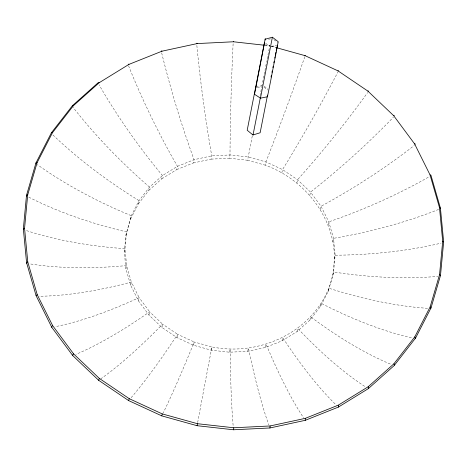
<?xml version="1.0" encoding="UTF-8"?>
<svg xmlns="http://www.w3.org/2000/svg" width="467" height="467" viewBox="0 0 467 467"><rect width="100%" height="100%" fill="white"/><g stroke="black" fill="none" stroke-linecap="round" stroke-linejoin="round"><path stroke-width="0.35" stroke-dasharray="2.33 1.75" d="M124.321 251.958L125.903 235.164L131.303 215.713L139.032 200.629L149.528 187.104L162.463 175.551L177.46 166.322L194.056 159.691L211.744 155.861L229.986 154.956L248.234 156.994L265.927 161.921L282.535 169.579L297.549 179.742L310.508 192.1L321.027 206.28L328.78 221.843L333.537 238.322L335.148 255.21L333.566 272.004L328.161 291.455L320.438 306.539L309.942 320.064L297 331.617L282.01 340.852L265.414 347.477L247.726 351.307L229.484 352.211L211.236 350.174L193.536 345.247L176.935 337.588L161.921 327.425L148.961 315.067L138.442 300.894L130.69 285.331L125.932 268.852L124.321 251.958L124.998 248.689L126.58 231.901A211.049 84.148 10.8 0 1 28.58 197.056M332.889 275.273L334.471 258.479L335.148 255.21A211.049 82.665 -0.1 0 0 441.093 243.138M125.903 235.164L131.303 215.713A211.049 83.073 21.7 0 1 37.29 164.6M130.626 218.976L138.355 203.898L139.032 200.629A211.049 79.472 32.5 0 1 52.602 134.648M125.932 268.852L126.61 265.583L124.998 248.689A211.049 82.665 -0.1 0 1 25.539 230.289M138.355 203.898L148.85 190.373L149.528 187.104A211.049 73.459 43.1 0 1 72.98 107.241M130.69 285.331L131.361 282.062L126.61 265.583A211.049 78.672 -10.8 0 1 29.491 263.808M148.85 190.373L161.792 178.82L162.463 175.551A211.049 65.217 53.3 0 1 99.08 84.836M138.442 300.894L139.119 297.625L131.361 282.062A211.049 72.286 -21.3 0 1 38.983 296.247M161.792 178.82L176.783 169.585L177.46 166.322A211.049 54.989 63.3 0 1 128.583 65.853M148.961 315.067L149.633 311.804L139.119 297.625A211.049 63.705 -31.6 0 1 55.018 326.713M176.783 169.585L193.379 162.954L194.056 159.691A211.049 43.092 73 0 1 161.611 52.637M161.921 327.425L162.598 324.162L149.633 311.804A211.049 53.191 -41.5 0 1 75.864 354.365M193.379 162.954L211.066 159.13L211.744 155.861A211.049 29.882 82.5 0 1 196.753 44.318M176.935 337.588L177.612 334.325L162.598 324.162A211.049 41.055 -51.2 0 1 100.808 378.795M211.066 159.13L229.309 158.22L229.986 154.956A211.049 15.767 -88.2 0 1 233.173 42.509M193.536 345.247L194.214 341.984L177.612 334.325A211.049 27.676 -60.6 0 1 130.725 398.176M229.309 158.22L247.557 160.257L248.234 156.994A211.049 1.173 -79 0 1 252.308 135.792M211.236 350.174L211.913 346.911C264.369 357.699 323.065 326.731 333.566 272.004A211.049 84.148 10.8 0 0 437.877 276.365M334.471 258.479C334.354 216.501 303.976 179.147 265.256 165.184L265.927 161.921A211.049 13.455 -69.9 0 0 304.928 56.414M229.484 352.211L230.155 348.948A211.049 15.767 -88.2 0 0 233.226 426.604M281.858 172.843L282.535 169.579A211.049 27.676 -60.6 0 0 338.079 71.702M247.726 351.307L248.403 348.043A211.049 29.882 82.5 0 0 268.823 424.935M296.872 183.011L297.549 179.742A211.049 41.055 -51.2 0 0 367.64 92.559M265.414 347.477L266.091 344.214A211.049 43.092 73 0 0 303.807 418.187M309.831 195.364L310.508 192.1A211.049 53.191 -41.5 0 0 393.43 117.17M282.01 340.852L282.687 337.583A211.049 54.989 63.3 0 0 336.479 405.286M320.35 209.543L321.027 206.28A211.049 63.705 -31.6 0 0 414.369 145.389M297 331.617L297.677 328.354A211.049 65.217 53.3 0 0 365.486 386.874M328.103 225.106L328.78 221.843A211.049 72.286 -21.3 0 0 429.792 176.38M309.942 320.064L310.619 316.795A211.049 73.459 43.1 0 0 391.626 364.581M332.86 241.585L333.537 238.322A211.049 78.672 -10.8 0 0 439.243 209.187M320.438 306.539L321.115 303.276A211.049 79.472 32.5 0 0 412.402 338.003M328.161 291.455L328.838 288.192A211.049 83.073 21.7 0 0 427.807 308.325M255.939 86.938L262.232 85.636M257.171 87.662L261.362 86.792M268.607 39.263L270.702 38.849M271.158 46.361L276.733 45.281M264.812 44.925L269.821 45.486L269.605 46.577A211.049 1.173 -79 0 0 266.861 60.64M264.783 45.276L269.768 45.836M271.905 46.064L276.067 47.225M271.146 46.215L275.979 47.564M247.557 160.257L265.256 165.184M265.688 43.413L269.862 46.11M273.884 39.742L278.052 42.462M263.954 87.294L268.116 90.061M264.118 86.278L267.69 88.654M197.675 422.524A211.049 1.173 -79 0 1 211.913 346.911L194.214 341.984A211.049 13.455 -69.9 0 1 163.164 413.026M260.066 95.63A211.049 1.173 -79 0 1 261.736 87.025M261.87 86.313A211.049 1.173 -79 0 1 266.721 61.346"/><path stroke-width="0.7" d="M276.668 47.757L304.974 55.631L338.015 70.873L367.885 91.1L393.675 115.688L414.603 143.889L430.031 174.856L430.918 175.178L440.428 208.136L443.65 241.918L440.486 275.507L431.035 307.876L415.583 338.044L394.142 365.591L368.311 388.655L338.377 407.09L305.249 420.323L269.938 427.965L233.518 429.774L197.092 425.706L161.763 415.869L162.282 413.914L129.242 398.672L99.372 378.445L73.582 353.858L52.654 325.651L37.226 294.683L27.763 261.899L24.558 228.287L27.705 194.867L37.109 162.668L52.485 132.657L73.366 105.746L99.109 82.758L128.945 64.388L161.961 51.195L197.156 43.583L233.459 41.773L264.071 45.194M430.031 174.856L439.494 207.646L442.698 241.258L439.552 274.672L430.148 306.877L414.778 336.888L393.897 363.799L368.148 386.787L338.312 405.158L305.295 418.35L270.101 425.962L233.804 427.772L233.518 429.774M264.497 42.643L255.776 87.948M265.116 39.958L265.279 39.199L272.384 37.226L260.458 98.152L254.503 94.264L255.939 86.938M267.538 95.099L260.131 132.751L252.974 134.986L247.195 130.246L265.256 38.598M271.047 77.061L271.309 75.712M271.969 72.344L272.232 70.996M233.804 427.772L197.494 423.709L197.092 425.706M272.897 67.616L273.166 66.244M273.843 62.823L274.117 61.451M274.783 58.089L275.045 56.787M275.308 55.48L275.962 52.216M276.219 50.956L276.989 47.185M252.974 134.986L253.867 130.725A78.392 0.438 -79 0 0 260.364 97.574M277.135 46.507L277.433 45.147M129.242 398.672L128.618 400.581L161.763 415.869M99.109 82.758L98.286 82.601L72.408 105.705L51.417 132.756L35.965 162.925L26.514 195.294L23.35 228.883L26.572 262.664L36.082 295.623L51.773 327.32L72.77 355.62L98.648 380.29L128.618 400.581M269.938 427.965L270.101 425.962M99.372 378.445L98.648 380.29M305.249 420.323L305.295 418.35M73.582 353.858L72.624 355.101L72.77 355.62M304.974 55.631L305.214 55.334M338.377 407.09L338.721 406.664L338.312 405.158M430.516 308.483L431.035 307.876L430.148 306.877M368.311 388.655L368.714 388.2L368.148 386.787M415.087 338.593L415.583 338.044L414.778 336.888M52.654 325.651L51.592 326.748L51.773 327.32M36.082 295.623L37.226 294.683M27.763 261.899L26.572 262.664L26.806 263.359M338.015 70.873L338.429 70.657M24.558 228.287L23.35 228.883L23.589 229.636M27.705 194.867L26.514 195.294L26.742 196.105M37.109 162.668L35.965 162.925L36.181 163.8M367.885 91.1L368.451 90.983M260.458 98.152L267.445 96.774L270.492 81.737L278.215 41.703L272.384 37.226M51.417 132.756L52.485 132.657M393.675 115.688L394.376 115.699M72.408 105.705L73.366 105.746M414.603 143.889L415.408 144.052M162.282 413.914L197.494 423.709M128.279 64.137L128.945 64.388M439.494 207.646L440.428 208.136M161.465 50.874L161.961 51.195M442.698 241.258L443.65 241.918M439.552 274.672L440.486 275.507M196.84 43.221L197.156 43.583M393.897 363.799L394.592 365.095M233.331 41.405L233.459 41.773"/></g></svg>
